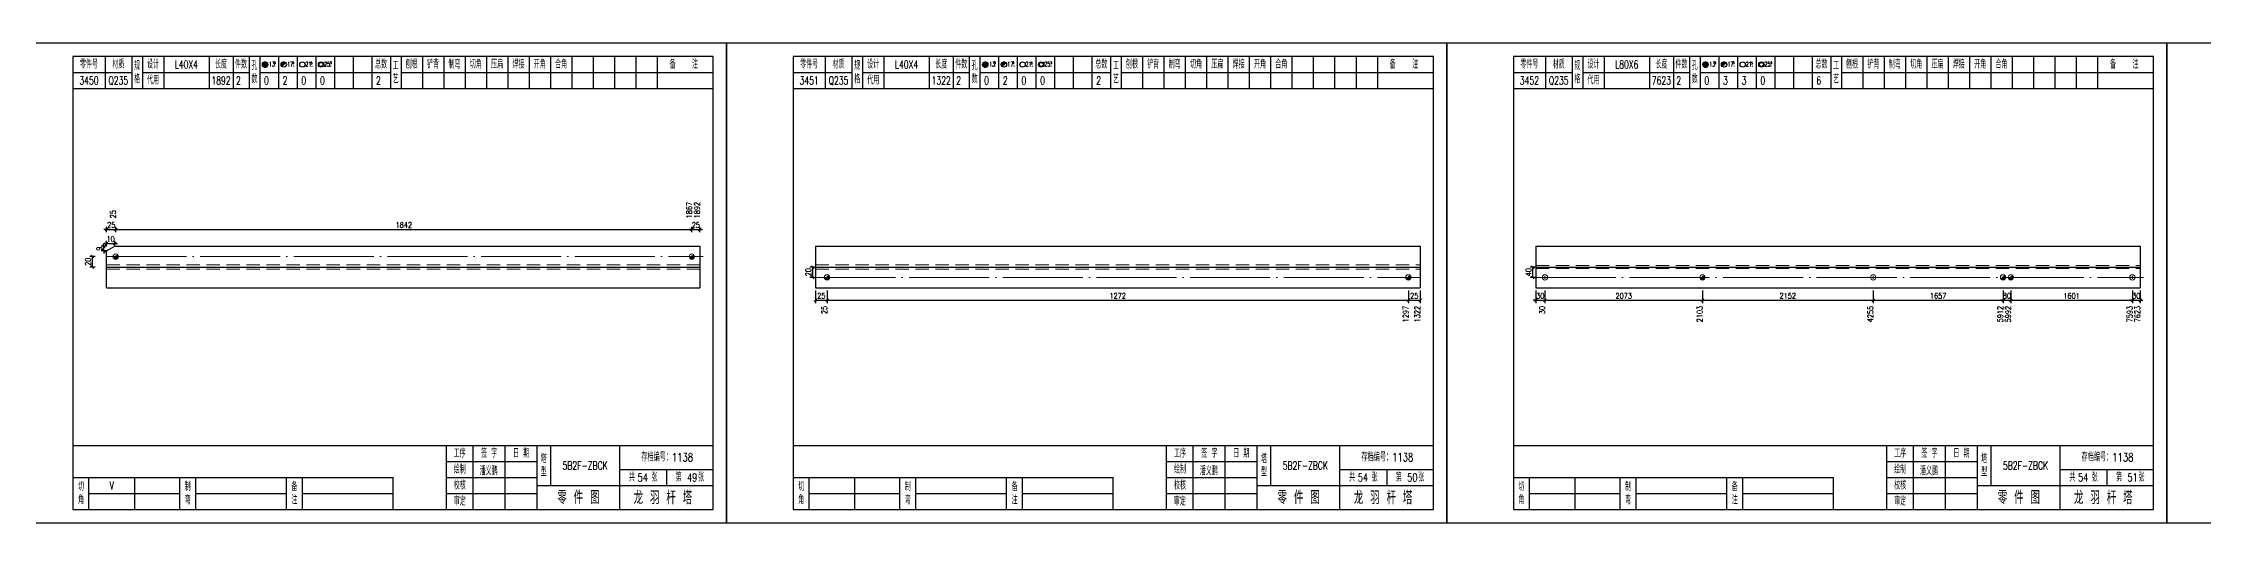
# Model space of a CAD drawing. Header units: millimetres. Extents: x 0 to 30240, y -10896 to -1348.
# Drawn here: x 12974 to 13784, y -10896 to -10716 of the extents above; entities that cross this region are included whole.
import ezdxf
from ezdxf.enums import TextEntityAlignment as Align

# ---------------------------------------------------------------- set-up
doc = ezdxf.new("R2010")
doc.units = ezdxf.units.MM
doc.header["$LTSCALE"] = 20
doc.header["$PDMODE"] = 1
doc.linetypes.add('DASHDOT2X', pattern=[1.75, 1.5, -0.125, 0, -0.125])
doc.linetypes.add('HIDDEN', pattern=[0.375, 0.25, -0.125])
for name, color, linetype, lineweight in [('1', 7, 'Continuous', 25), ('11', 3, 'Continuous', 13), ('2', 1, 'HIDDEN', 13), ('5', 1, 'Continuous', 13), ('7', 2, 'DASHDOT2X', 13)]:
    doc.layers.add(name, color=color, linetype=linetype, lineweight=lineweight)
doc.styles.get("Standard").update_dxf_attribs({"font": 'simplex', "width": 0.7, "bigfont": 'gbhzfs.shx'})
doc.styles.add('SYMBOL_TXT', font='txt.shx', dxfattribs={"width": 0.6})
doc.styles.add('TITLE_TXT', font='simplex.shx', dxfattribs={"width": 0.75, "height": 2.5, "bigfont": 'gbhzfs.shx'})
doc.dimstyles.get("Standard").update_dxf_attribs({"dimtxt": 2.1, "dimasz": 1, "dimexe": 1.05, "dimexo": 0, "dimgap": 0.63, "dimtad": 1, "dimzin": 0, "dimdsep": 46, "dimtxsty": 'standard', "dimblk": 'OBLIQUE', "dimblk1": 'OBLIQUE', "dimblk2": 'OBLIQUE', "dimcen": 0.09, "dimadec": 0, "dimazin": 0, "dimtfac": 1, "dimtdec": 1, "dimtix": 1, "dimtmove": 0, "dimatfit": 3, "dimfxl": 0, "dimtolj": 1, "dimtzin": 0, "dimarcsym": 0})
pattern_1 = [(0, (-3, 0), (0, 0.0125), [])]

# ---------------------------------------------------------------- blocks, each defined once
blk = doc.blocks.new('M12_HOLE')
h = blk.add_hatch()
h.set_pattern_fill('LINE', scale=0.1, style=0)
h.set_pattern_definition(pattern_1)
h.paths.add_polyline_path([(-5, 0, 1), (-1, 0, 1)])
at = {"color": 7}
blk.add_circle((-3, 0), 2, dxfattribs=at)
at = {"color": 7, "attachment_point": 1, "style": 'SYMBOL_TXT'}
for s, insert, char_height, width in [('13\\f??|b0|i0|c0|p54;.', (-0.1, 2.1), 3.5, 5.707), ('5', (3.7, 2.3), 1.8, 2.931)]:
    blk.add_mtext(s, dxfattribs=dict(at, insert=insert, char_height=char_height, width=width))
blk = doc.blocks.new('M16_HOLE')
h = blk.add_hatch()
h.set_pattern_fill('LINE', scale=0.1, style=0)
h.set_pattern_definition(pattern_1)
h.paths.add_polyline_path([(-1.6, 1.4, 0.668179), (-5, 0, 0.198912), (-4.4, -1.4)])
at = {"color": 7}
blk.add_circle((-3, 0), 2, dxfattribs=at)
at = {"color": 7, "attachment_point": 1, "style": 'SYMBOL_TXT'}
for s, insert, char_height, width in [('17.', (-0.4, 2.1), 3.5, 6.316), ('5', (3.6, 2.3), 1.8, 1.822)]:
    blk.add_mtext(s, dxfattribs=dict(at, insert=insert, char_height=char_height, width=width))
blk = doc.blocks.new('M20_HOLE')
at = {"color": 7}
blk.add_circle((-3, 0), 2, dxfattribs=at)
at = {"color": 7, "attachment_point": 1, "style": 'SYMBOL_TXT'}
for s, insert, char_height, width in [('21.', (-0.7, 2), 3.5, 6.074), ('5', (3.3, 2), 1.8, 1.458)]:
    blk.add_mtext(s, dxfattribs=dict(at, insert=insert, char_height=char_height, width=width))
blk = doc.blocks.new('M24_HOLE')
at = {"color": 7}
for radius in [2, 1.5]:
    blk.add_circle((-3, 0), radius, dxfattribs=at)
at = {"color": 7, "attachment_point": 1, "style": 'SYMBOL_TXT'}
for s, insert, char_height, width in [('25.', (-0.7, 2.1), 3.5, 2.429), ('5', (3.9, 2.3), 1.8, 1.944)]:
    blk.add_mtext(s, dxfattribs=dict(at, insert=insert, char_height=char_height, width=width))
blk = doc.blocks.new('JgCard')
for p, q in [((270, 180), (0, 180)), ((0, 180), (0, 0)), ((270, 0), (270, 180)), ((265, 175), (25, 175)), ((25, 175), (25, 5)), ((37, 175), (37, 163)), ((47, 175), (47, 163)), ((51, 175), (51, 163)), ((59, 175), (59, 163)), ((76, 175), (76, 163)), ((85, 175), (85, 163)), ((91, 175), (91, 163)), ((95, 175), (95, 163)), ((102, 175), (102, 163)), ((109, 175), (109, 163)), ((116, 175), (116, 163)), ((123, 175), (123, 163)), ((130, 175), (130, 163)), ((137, 175), (137, 163)), ((144, 175), (144, 163)), ((148, 175), (148, 163)), ((156, 175), (156, 163)), ((164, 175), (164, 163)), ((172, 175), (172, 163)), ((180, 175), (180, 163)), ((188, 175), (188, 163)), ((196, 175), (196, 163)), ((204, 175), (204, 163)), ((212, 175), (212, 163)), ((220, 175), (220, 163)), ((228, 175), (228, 163)), ((236, 175), (236, 163)), ((244, 175), (244, 163)), ((265, 5), (265, 175)), ((25, 169), (47, 169)), ((25, 163), (265, 163)), ((51, 169), (91, 169)), ((95, 169), (144, 169)), ((148, 169), (265, 169)), ((25, 29), (265, 29)), ((165, 5), (165, 29)), ((175, 5), (175, 29)), ((187, 5), (187, 29)), ((199, 5), (199, 29)), ((204, 29), (204, 14)), ((230, 5), (230, 29)), ((25, 17), (145, 17)), ((31, 5), (31, 17)), ((48, 17), (48, 5)), ((65, 5), (65, 17)), ((71, 5), (71, 17)), ((105, 5), (105, 17)), ((111, 5), (111, 17)), ((145, 5), (145, 17)), ((165, 23), (199, 23)), ((165, 17), (199, 17)), ((230, 20), (265, 20)), ((247.5, 20), (247.5, 14)), ((31, 11), (65, 11)), ((71, 11), (105, 11)), ((111, 11), (145, 11)), ((165, 11), (199, 11)), ((199, 14), (265, 14)), ((0, 0), (270, 0)), ((25, 5), (265, 5))]:
    blk.add_line(p, q)
blk.add_lwpolyline([(96.03, 171.99, -1), (98.03, 171.99, -1)], format="xyb", close=True)
blk.add_point((145, 96))
at = {"xscale": 0.5, "yscale": 0.5, "zscale": 0.5}
for name, p in [('M12_HOLE', (98.53, 171.99)), ('M16_HOLE', (105.5, 172)), ('M20_HOLE', (112.5, 172)), ('M24_HOLE', (119.5, 172))]:
    blk.add_blockref(name, p, dxfattribs=at)
at = {"style": 'TITLE_TXT', "width": 0.75}
for s, height, p in [('存档编号：1138', 3.076, (238.02, 23.07)), ('潘义鹏', 3, (177.45, 17.91)), ('龙 羽 杆 塔', 5, (235.17, 6.97))]:
    blk.add_text(s, height=height, dxfattribs=at).set_placement(p)
at = {"attachment_point": 5, "style": 'TITLE_TXT'}
for s, insert, char_height, width in [('零件号', (31, 172), 3, 15), ('材质', (42, 172), 3, 8), ('规格', (49, 169), 3, 4), ('设计', (55, 172), 3, 8), ('长度', (80.5, 172), 3, 8), ('件数', (88, 172), 3, 6), ('孔数', (93, 169), 3, 4), ('总数', (140.5, 172), 3, 7), ('工\\P艺', (146, 169), 3, 4), ('刨根', (152, 172), 3, 8), ('铲背', (160, 172), 3, 8), ('制弯', (168, 172), 3, 8), ('切角', (176, 172), 3, 8), ('压扁', (184, 172), 3, 8), ('焊接', (192, 172), 3, 8), ('开角', (200, 172), 3, 8), ('合角', (208, 172), 3, 8), ('备    注', (254, 172), 3, 22), ('代用', (55, 166), 3, 8), ('工序', (170, 26), 3, 10), ('签 字', (181, 26), 3, 12), ('日 期', (193, 26), 3, 12), ('塔\\P型', (201.5, 21.5), 3, 5), ('绘制', (170, 20), 3, 10), ('共    张', (238.75, 17), 3, 17.5), ('第    张', (256.25, 17), 3, 17.5), ('切\\P角', (28, 11), 3, 6), ('制\\P弯', (68, 11), 3, 6), ('备\\P注', (108, 11), 3, 6), ('校核', (170, 14), 3, 10), ('审定', (170, 8), 3, 10), ('零 件 图', (214.5, 9.5), 5, 31)]:
    blk.add_mtext(s, dxfattribs=dict(at, insert=insert, char_height=char_height, width=width))
blk = doc.blocks.new('M16')
for p, q in [((-0.71, -0.71), (0.71, 0.71)), ((-0.4, 0), (0.4, 0)), ((0, 0.4), (0, -0.4))]:
    blk.add_line(p, q)
blk.add_circle((0, 0), 1)
for radius in [0.8, 0.6, 0.4, 0.2]:
    blk.add_arc((0, 0), radius, 225, 45)
blk = doc.blocks.new('_Oblique')
at = {"color": 0, "linetype": 'ByBlock', "lineweight": -2}
blk.add_line((-0.5, -0.5), (0.5, 0.5), dxfattribs=at)
blk = doc.blocks.new('*D4656')
at = {"layer": '11', "color": 0, "lineweight": -2}
for p, q in [((12997.6, -10785.77), (12996.6, -10785.77)), ((12997.6, -10786.82), (12997.6, -10784.72)), ((12997.6, -10785.77), (13001.04, -10785.77)), ((13001.04, -10786.82), (13001.04, -10784.72)), ((13001.04, -10785.77), (13002.04, -10785.77))]:
    blk.add_line(p, q, dxfattribs=at)
at = {"layer": 'Defpoints', "color": 0}
for p in [(12997.6, -10786.82), (13001.04, -10785.77), (13001.04, -10786.82)]:
    blk.add_point(p, dxfattribs=at)
at = {"layer": '11', "color": 0, "lineweight": -2}
blk.add_blockref('_Oblique', (12997.6, -10785.77), dxfattribs=at)
at = {"layer": '11', "color": 0, "lineweight": -2, "rotation": 180}
blk.add_blockref('_Oblique', (13001.04, -10785.77), dxfattribs=at)
at = {"layer": '11', "color": 0, "insert": (12999.32, -10784.09), "char_height": 2.1, "attachment_point": 5}
blk.add_mtext('\\A1;25', dxfattribs=at)
blk = doc.blocks.new('*D4658')
at = {"layer": '11', "color": 0, "lineweight": -2}
for p, q in [((13217.01, -10785.77), (13216.01, -10785.77)), ((13217.01, -10786.82), (13217.01, -10784.72)), ((13217.01, -10785.77), (13220, -10785.77)), ((13220, -10786.82), (13220, -10784.72)), ((13220, -10785.77), (13221, -10785.77))]:
    blk.add_line(p, q, dxfattribs=at)
at = {"layer": 'Defpoints', "color": 0}
for p in [(13217.01, -10786.82), (13220, -10785.77), (13220, -10786.82)]:
    blk.add_point(p, dxfattribs=at)
at = {"layer": '11', "color": 0, "lineweight": -2}
blk.add_blockref('_Oblique', (13217.01, -10785.77), dxfattribs=at)
at = {"layer": '11', "color": 0, "lineweight": -2, "rotation": 180}
blk.add_blockref('_Oblique', (13220, -10785.77), dxfattribs=at)
at = {"layer": '11', "color": 0, "insert": (13218.5, -10784.09), "char_height": 2.1, "attachment_point": 5}
blk.add_mtext('\\A1;25', dxfattribs=at)
blk = doc.blocks.new('*D4659')
at = {"layer": '11', "color": 0, "lineweight": -2}
for p, q in [((12997.6, -10792.07), (12995.5, -10792.07)), ((12997.6, -10793.81), (12995.5, -10793.81)), ((12996.55, -10792.07), (12996.55, -10791.07)), ((12996.55, -10793.81), (12996.55, -10792.07)), ((12996.55, -10793.81), (12996.55, -10794.81))]:
    blk.add_line(p, q, dxfattribs=at)
at = {"layer": 'Defpoints', "color": 0}
for p in [(12996.55, -10792.07), (12997.6, -10792.07), (12997.6, -10793.81)]:
    blk.add_point(p, dxfattribs=at)
at = {"layer": '11', "color": 0, "lineweight": -2}
for p, rotation in [((12996.55, -10792.07), 270), ((12996.55, -10793.81), 90)]:
    blk.add_blockref('_Oblique', p, dxfattribs=dict(at, rotation=rotation))
at = {"layer": '11', "color": 0, "insert": (12994.87, -10792.94), "char_height": 2.1, "attachment_point": 5, "rotation": 90}
blk.add_mtext('\\A1;9', dxfattribs=at)
blk = doc.blocks.new('*D4660')
at = {"layer": '11', "color": 0, "lineweight": -2}
for p, q in [((12997.6, -10791.02), (12996.6, -10791.02)), ((12997.6, -10792.07), (12997.6, -10789.97)), ((12997.6, -10791.02), (13000.63, -10791.02)), ((13000.63, -10792.07), (13000.63, -10789.97)), ((13000.63, -10791.02), (13001.63, -10791.02))]:
    blk.add_line(p, q, dxfattribs=at)
at = {"layer": 'Defpoints', "color": 0}
for p in [(12997.6, -10792.07), (13000.63, -10791.02), (13000.63, -10792.07)]:
    blk.add_point(p, dxfattribs=at)
at = {"layer": '11', "color": 0, "lineweight": -2}
blk.add_blockref('_Oblique', (12997.6, -10791.02), dxfattribs=at)
at = {"layer": '11', "color": 0, "lineweight": -2, "rotation": 180}
blk.add_blockref('_Oblique', (13000.63, -10791.02), dxfattribs=at)
at = {"layer": '11', "color": 0, "insert": (12999.11, -10789.34), "char_height": 2.1, "attachment_point": 5}
blk.add_mtext('\\A1;10', dxfattribs=at)
blk = doc.blocks.new('M20')
for p, q in [((-0.5, 0), (0.5, 0)), ((0, -0.5), (0, 0.5))]:
    blk.add_line(p, q)
blk.add_circle((0, 0), 1)
blk = doc.blocks.new('*D4666')
at = {"layer": '11', "color": 0, "lineweight": -2}
for p, q in [((13533.4, -10812.33), (13532.4, -10812.33)), ((13533.4, -10808.66), (13533.4, -10813.38)), ((13533.4, -10812.33), (13536.84, -10812.33)), ((13536.84, -10808.66), (13536.84, -10813.38)), ((13536.84, -10812.33), (13537.84, -10812.33))]:
    blk.add_line(p, q, dxfattribs=at)
at = {"layer": 'Defpoints', "color": 0}
for p in [(13533.4, -10808.66), (13536.84, -10808.66), (13536.84, -10812.33)]:
    blk.add_point(p, dxfattribs=at)
at = {"layer": '11', "color": 0, "lineweight": -2}
blk.add_blockref('_Oblique', (13533.4, -10812.33), dxfattribs=at)
at = {"layer": '11', "color": 0, "lineweight": -2, "rotation": 180}
blk.add_blockref('_Oblique', (13536.84, -10812.33), dxfattribs=at)
at = {"layer": '11', "color": 0, "insert": (13535.12, -10810.65), "char_height": 2.1, "attachment_point": 5}
blk.add_mtext('\\A1;30', dxfattribs=at)
blk = doc.blocks.new('*D4670')
at = {"layer": '11', "color": 0, "lineweight": -2}
for p, q in [((13708.57, -10812.33), (13707.57, -10812.33)), ((13708.57, -10808.66), (13708.57, -10813.38)), ((13708.57, -10812.33), (13711.51, -10812.33)), ((13711.51, -10808.66), (13711.51, -10813.38)), ((13711.51, -10812.33), (13712.51, -10812.33))]:
    blk.add_line(p, q, dxfattribs=at)
at = {"layer": 'Defpoints', "color": 0}
for p in [(13708.57, -10808.66), (13711.51, -10808.66), (13711.51, -10812.33)]:
    blk.add_point(p, dxfattribs=at)
at = {"layer": '11', "color": 0, "lineweight": -2}
blk.add_blockref('_Oblique', (13708.57, -10812.33), dxfattribs=at)
at = {"layer": '11', "color": 0, "lineweight": -2, "rotation": 180}
blk.add_blockref('_Oblique', (13711.51, -10812.33), dxfattribs=at)
at = {"layer": '11', "color": 0, "insert": (13710.04, -10810.65), "char_height": 2.1, "attachment_point": 5}
blk.add_mtext('\\A1;80', dxfattribs=at)
blk = doc.blocks.new('*D4672')
at = {"layer": '11', "color": 0, "lineweight": -2}
for p, q in [((13757.06, -10812.33), (13756.06, -10812.33)), ((13757.06, -10808.66), (13757.06, -10813.38)), ((13757.06, -10812.33), (13760, -10812.33)), ((13760, -10808.66), (13760, -10813.38)), ((13760, -10812.33), (13761, -10812.33))]:
    blk.add_line(p, q, dxfattribs=at)
at = {"layer": 'Defpoints', "color": 0}
for p in [(13757.06, -10808.66), (13760, -10808.66), (13760, -10812.33)]:
    blk.add_point(p, dxfattribs=at)
at = {"layer": '11', "color": 0, "lineweight": -2}
blk.add_blockref('_Oblique', (13757.06, -10812.33), dxfattribs=at)
at = {"layer": '11', "color": 0, "lineweight": -2, "rotation": 180}
blk.add_blockref('_Oblique', (13760, -10812.33), dxfattribs=at)
at = {"layer": '11', "color": 0, "insert": (13758.53, -10810.65), "char_height": 2.1, "attachment_point": 5}
blk.add_mtext('\\A1;30', dxfattribs=at)

msp = doc.modelspace()

# ---------------------------------------------------------------- linework, layer by layer
at = {"layer": '1'}
for p, q in [((12997.6, -10793.814), (13000.627, -10792.066)), ((12997.6, -10799.836), (12997.6, -10793.814)), ((13000.627, -10792.066), (13220, -10792.066)), ((13220, -10792.066), (13220, -10807.606)), ((13263.4, -10792.066), (13263.4, -10807.606)), ((13263.4, -10792.066), (13490, -10792.066)), ((13490, -10792.066), (13490, -10807.606)), ((13533.4, -10792.066), (13533.4, -10807.606)), ((13533.4, -10792.066), (13760, -10792.066)), ((13760, -10792.066), (13760, -10807.606)), ((12997.6, -10807.606), (12997.6, -10799.836)), ((12997.6, -10799.836), (13220, -10799.836)), ((13263.4, -10799.836), (13490, -10799.836)), ((13533.4, -10799.836), (13760, -10799.836)), ((12997.6, -10807.606), (13220, -10807.606)), ((13263.4, -10807.606), (13490, -10807.606)), ((13533.4, -10807.606), (13760, -10807.606))]:
    msp.add_line(p, q, dxfattribs=at)
at = {"layer": '2'}
for p, q in [((12997.6, -10799.059), (13220, -10799.059)), ((12997.6, -10800.613), (13220, -10800.613)), ((13263.4, -10799.059), (13490, -10799.059)), ((13263.4, -10800.613), (13490, -10800.613)), ((13533.4, -10799.253), (13760, -10799.253)), ((13533.4, -10800.419), (13760, -10800.419))]:
    msp.add_line(p, q, dxfattribs=at)
at = {"layer": '7'}
for p, q in [((12997.6, -10795.951), (13221.21, -10795.951)), ((13263.4, -10803.721), (13489.831, -10803.721)), ((13533.4, -10803.721), (13761.26, -10803.721))]:
    msp.add_line(p, q, dxfattribs=at)

# ---------------------------------------------------------------- block references
at = {"layer": '1'}
for p in [(12960, -10895.836), (13230, -10895.836), (13500, -10895.836), (13770, -10895.836)]:
    msp.add_blockref('JgCard', p, dxfattribs=at)
at = {"layer": '5'}
for name, p in [('M16', (13001.04, -10795.951)), ('M16', (13217.01, -10795.951)), ('M16', (13267.684, -10803.721)), ('M16', (13485.631, -10803.721)), ('M20', (13536.84, -10803.721)), ('M16', (13595.91, -10803.721)), ('M20', (13659.876, -10803.721)), ('M16', (13708.567, -10803.721)), ('M16', (13711.507, -10803.721)), ('M20', (13757.06, -10803.721))]:
    msp.add_blockref(name, p, dxfattribs=at)

# ---------------------------------------------------------------- texts
at = {"style": 'TITLE_TXT', "width": 0.75}
for s, p in [('54', (13196.667, -10880.296)), ('49', (13215.194, -10880.299)), ('54', (13466.667, -10880.296)), ('50', (13485.194, -10880.299)), ('54', (13736.667, -10880.296)), ('51', (13755.194, -10880.299))]:
    msp.add_text(s, height=3, dxfattribs=at).set_placement(p)
at = {"layer": '1', "width": 0.7}
for s, p in [('L40X4', (13027.5, -10723.836)), ('L40X4', (13297.5, -10723.836)), ('L80X6', (13567.5, -10723.836)), ('3450', (12991, -10729.836)), ('Q235', (13002, -10729.836)), ('1892', (13040.5, -10729.836)), ('2', (13047, -10729.836)), ('0', (13057.5, -10729.836)), ('2', (13064.5, -10729.836)), ('0', (13071.5, -10729.836)), ('0', (13078.5, -10729.836)), ('2', (13099.5, -10729.836)), ('3451', (13261, -10729.836)), ('Q235', (13272, -10729.836)), ('1322', (13310.5, -10729.836)), ('2', (13317, -10729.836)), ('0', (13327.5, -10729.836)), ('2', (13334.5, -10729.836)), ('0', (13341.5, -10729.836)), ('0', (13348.5, -10729.836)), ('2', (13369.5, -10729.836)), ('3452', (13531, -10729.836)), ('Q235', (13542, -10729.836)), ('7623', (13580.5, -10729.836)), ('2', (13587, -10729.836)), ('0', (13597.5, -10729.836)), ('3', (13604.5, -10729.836)), ('3', (13611.5, -10729.836)), ('0', (13618.5, -10729.836)), ('6', (13639.5, -10729.836)), ('V', (12999.5, -10881.836))]:
    msp.add_text(s, height=3, dxfattribs=at).set_placement(p, align=Align.MIDDLE_CENTER)
for s, p in [('25', (13001.036, -10781.566)), ('1867', (13217.062, -10781.566)), ('1892', (13220, -10781.566))]:
    msp.add_text(s, height=2.1, rotation=90, dxfattribs=at).set_placement(p)
for s, p in [('25', (13267.684, -10814.431)), ('1297', (13485.717, -10814.431)), ('1322', (13490, -10814.431)), ('30', (13536.84, -10814.431)), ('2103', (13595.903, -10814.431)), ('4255', (13659.877, -10814.431)), ('5912', (13708.567, -10814.431)), ('5992', (13711.507, -10814.431)), ('7593', (13757.104, -10814.431)), ('7623', (13760, -10814.431))]:
    msp.add_text(s, height=2.1, rotation=90, dxfattribs=at).set_placement(p, align=Align.RIGHT)
at = {"layer": '1', "char_height": 3, "width": 26, "attachment_point": 5}
for insert in [(13177, -10874.336), (13447, -10874.336), (13717, -10874.336)]:
    msp.add_mtext('5B2F-ZBCK', dxfattribs=dict(at, insert=insert))

# ---------------------------------------------------------------- dimensions: what is measured, and where the dimension line sits
at = {"layer": '1'}
for base, p1, p2, text in [((12992.35, -10795.951), (12993.35, -10799.836), (12993.35, -10795.951), '20'), ((13262.35, -10799.836), (13263.35, -10803.721), (13263.35, -10799.836), '20'), ((13532.35, -10799.836), (13533.35, -10803.721), (13533.35, -10799.836), '40')]:
    msp.add_linear_dim(base=base, p1=p1, p2=p2, angle=90, text=text, dimstyle='standard', dxfattribs=at).render()
at = {"layer": '11'}
for base, p1, p2, text, picture, middle in [((13001.04, -10785.766), (12997.6, -10786.816), (13001.04, -10786.816), '25', '*D4656', (12999.32, -10784.086)), ((13000.627, -10791.016), (12997.6, -10792.066), (13000.627, -10792.066), '10', '*D4660', (12999.114, -10789.336)), ((13220, -10785.766), (13217.01, -10786.816), (13220, -10786.816), '25', '*D4658', (13218.505, -10784.086)), ((13536.84, -10812.331), (13533.4, -10808.656), (13536.84, -10808.656), '30', '*D4666', (13535.12, -10810.651)), ((13711.507, -10812.331), (13708.567, -10808.656), (13711.507, -10808.656), '80', '*D4670', (13710.037, -10810.651)), ((13760, -10812.331), (13757.06, -10808.656), (13760, -10808.656), '30', '*D4672', (13758.53, -10810.651))]:
    dim = msp.add_linear_dim(base=base, p1=p1, p2=p2, text=text, dimstyle='standard', dxfattribs=at)
    dim.commit()
    dim.dimension.update_dxf_attribs({"geometry": picture, "text_midpoint": middle})
for base, p1, p2, text in [((13217.01, -10785.766), (13001.04, -10786.816), (13217.01, -10786.816), '1842'), ((13267.684, -10812.331), (13263.4, -10808.656), (13267.684, -10808.656), '25'), ((13485.631, -10812.331), (13267.684, -10808.656), (13485.631, -10808.656), '1272'), ((13490, -10812.331), (13485.631, -10808.656), (13490, -10808.656), '25'), ((13595.91, -10812.331), (13536.84, -10808.656), (13595.91, -10808.656), '2073'), ((13659.876, -10812.331), (13595.91, -10808.656), (13659.876, -10808.656), '2152'), ((13708.567, -10812.331), (13659.876, -10808.656), (13708.567, -10808.656), '1657'), ((13757.06, -10812.331), (13711.507, -10808.656), (13757.06, -10808.656), '1601')]:
    msp.add_linear_dim(base=base, p1=p1, p2=p2, text=text, dimstyle='standard', dxfattribs=at).render()
dim = msp.add_linear_dim(base=(12996.55, -10792.066), p1=(12997.6, -10793.814), p2=(12997.6, -10792.066), angle=90, text='9', dimstyle='standard', dxfattribs=at)
dim.commit()
dim.dimension.update_dxf_attribs({"geometry": '*D4659', "text_midpoint": (12994.87, -10792.94)})

doc.saveas('drawing.dxf')
